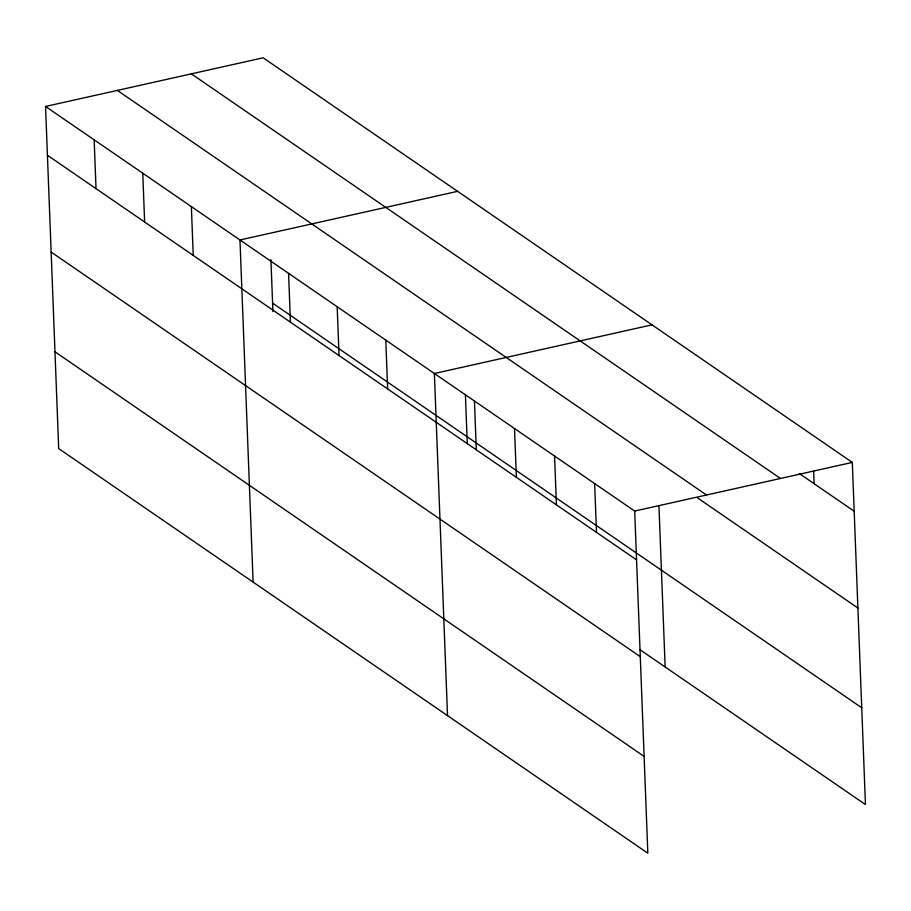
<?xml version="1.0" encoding="UTF-8"?>
<svg xmlns="http://www.w3.org/2000/svg" width="911" height="911" viewBox="0 0 911 911"><rect width="100%" height="100%" fill="white"/><g stroke="black" fill="none" stroke-linecap="round" stroke-linejoin="round"><path stroke-width="1.37" d="M45.55 106.45L634.682 511.06L647.835 853.197L58.691 448.588L45.55 106.45L263.165 57.803L852.309 462.412L865.45 804.55L639.681 649.497M457.584 191.333L239.969 239.969L253.11 582.106M652.003 324.851L434.376 373.499L447.529 715.625M634.682 511.06L852.309 462.412M799.243 473.504L854.176 511.23M191.356 73.859L780.488 478.469M117.36 90.405L706.503 495.003M697.655 497.975L857.9 608.024M272.594 303.147L861.726 707.756M47.429 155.269L636.561 559.878M51.141 252.062L640.285 656.672M54.979 351.794L644.111 756.403M813.637 471.169L814.115 483.718M658.938 505.571L665.144 666.977M594.621 483.547L596.5 532.366M554.56 456.035L556.439 504.853M514.499 428.523L516.378 477.341M474.437 401.011L476.316 449.829M465.396 394.531L467.275 443.68M385.774 340.11L387.653 388.929M337.172 306.734L339.051 355.552M288.571 273.357L290.45 322.175M270.92 259.601L272.913 311.562M191.367 206.592L193.234 255.41M142.754 173.215L144.633 222.033M94.152 139.838L96.031 188.645"/></g></svg>
